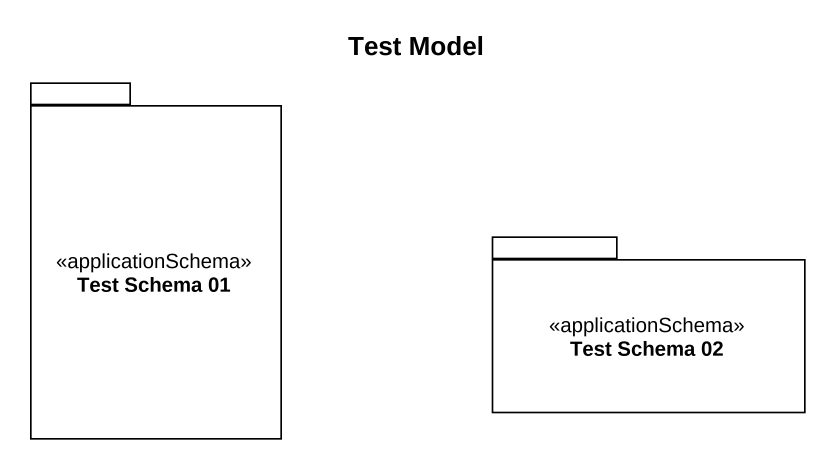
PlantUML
@startuml
title Test Model
package "Test Schema 01" as Test_Schema_01 <<applicationSchema>> {
}
package "Test Schema 02" as Test_Schema_02 <<applicationSchema>> {
}
@enduml
